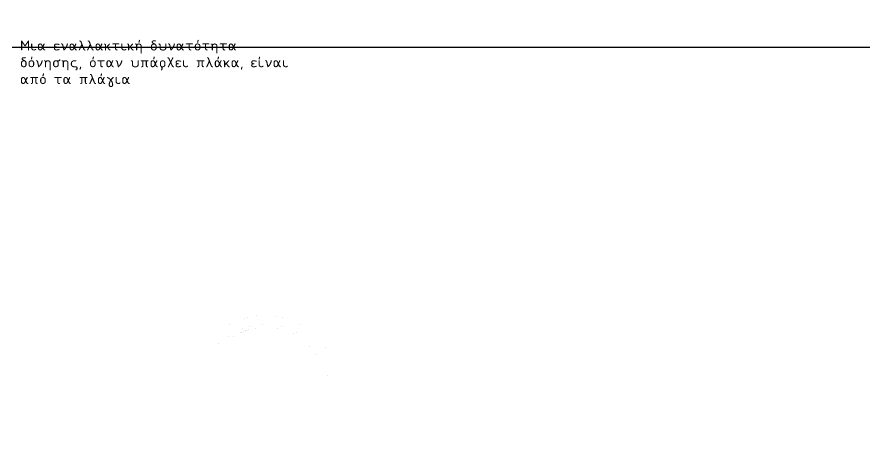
# Model space of a CAD drawing. Header units: millimetres. Extents: x -2171 to 1563, y -1758 to -1505.
# Drawn here: x 1363.55 to 1374.21, y -1610.58 to -1605.06 of the extents above; entities that cross this region are included whole.
import ezdxf

# ---------------------------------------------------------------- set-up
doc = ezdxf.new("R2010")
doc.units = ezdxf.units.MM
doc.layers.add('Tablet', color=150, linetype='Continuous', true_color=0x0180ff)
doc.styles.add('Annotative', font='romans.shx')

msp = doc.modelspace()

# ---------------------------------------------------------------- linework, layer by layer
at = {"color": 3}
msp.add_line((1340.2843, -1605.4347), (1374.2145, -1605.4347), dxfattribs=at)
at = {"layer": 'Tablet', "color": 150, "const_width": 0.000075}
msp.add_lwpolyline([(1343.7822, -1618.006), (1373.7822, -1618.006), (1373.7822, -1594.006), (1343.7822, -1594.006)], close=True, dxfattribs=at)
at = {"layer": 'Tablet', "color": 7, "const_width": 0.00006}
for points in [[(1365.9933, -1609.0766), (1366.1162, -1608.965), (1366.2574, -1608.8779), (1366.4122, -1608.8182), (1366.5754, -1608.788), (1366.7413, -1608.7882), (1366.9044, -1608.8189), (1367.0591, -1608.879), (1367.2001, -1608.9664), (1367.3227, -1609.0783), (1367.4226, -1609.2108), (1367.4965, -1609.3594), (1367.5419, -1609.519), (1367.5572, -1609.6842), (1367.5572, -1610.131)], [(1366.0966, -1609.186), (1366.1983, -1609.091), (1366.3158, -1609.0165), (1366.445, -1608.9649), (1366.5815, -1608.9381), (1366.7206, -1608.9369), (1366.8575, -1608.9615), (1366.9876, -1609.0109), (1367.1063, -1609.0836), (1367.2095, -1609.1768), (1367.2937, -1609.2876), (1367.356, -1609.412), (1367.3943, -1609.5457), (1367.4072, -1609.6842), (1367.4072, -1610.131)], [(1366.0972, -1609.1306), (1366.2064, -1609.0385), (1366.3305, -1608.9677), (1366.4654, -1608.9205), (1366.6065, -1608.8984), (1366.7494, -1608.9022), (1366.8891, -1608.9317), (1367.0213, -1608.986), (1367.1415, -1609.0633), (1367.2457, -1609.161), (1367.3306, -1609.276), (1367.3933, -1609.4043), (1367.4317, -1609.542), (1367.4447, -1609.6842), (1367.4447, -1610.131)], [(1366.0445, -1609.1379), (1366.0358, -1609.1384), (1366.0272, -1609.1372), (1366.0189, -1609.1345), (1366.0113, -1609.1303), (1366.0046, -1609.1248), (1365.9991, -1609.1181), (1365.9948, -1609.1105), (1365.9921, -1609.1023), (1365.9909, -1609.0937), (1365.9913, -1609.085), (1365.9933, -1609.0766)], [(1366.0892, -1609.1882), (1366.0805, -1609.1876), (1366.0721, -1609.1855), (1366.0642, -1609.1819), (1366.0571, -1609.1769), (1366.051, -1609.1707), (1366.0461, -1609.1634), (1366.0427, -1609.1555), (1366.0407, -1609.147), (1366.0403, -1609.1383)], [(1366.0445, -1609.1379), (1366.0535, -1609.1375), (1366.0624, -1609.1386), (1366.071, -1609.1414), (1366.079, -1609.1457), (1366.086, -1609.1513), (1366.0919, -1609.1581), (1366.0965, -1609.1659), (1366.0995, -1609.1744)], [(1367.2572, -1611.8935), (1367.2572, -1610.881), (1367.3322, -1610.881), (1367.3322, -1610.731), (1367.2947, -1610.731), (1367.2947, -1610.581), (1367.4072, -1610.131), (1367.4822, -1610.131), (1367.5572, -1610.131), (1367.6697, -1610.581), (1367.6697, -1610.731), (1367.6322, -1610.731), (1367.6322, -1610.881), (1367.7072, -1610.881), (1367.7072, -1611.8935)], [(1367.6322, -1610.731), (1367.3322, -1610.731), (1367.3322, -1610.581), (1367.4447, -1610.131)]]:
    msp.add_lwpolyline(points, dxfattribs=at)

# ---------------------------------------------------------------- texts
at = {"insert": (1363.5857, -1605.3526), "char_height": 0.12568, "width": 3.863673, "attachment_point": 1, "style": 'Annotative'}
msp.add_mtext('Μια εναλλακτική δυνατότητα δόνησης, όταν υπάρχει πλάκα, είναι από τα πλάγια', dxfattribs=at)

doc.saveas('drawing.dxf')
